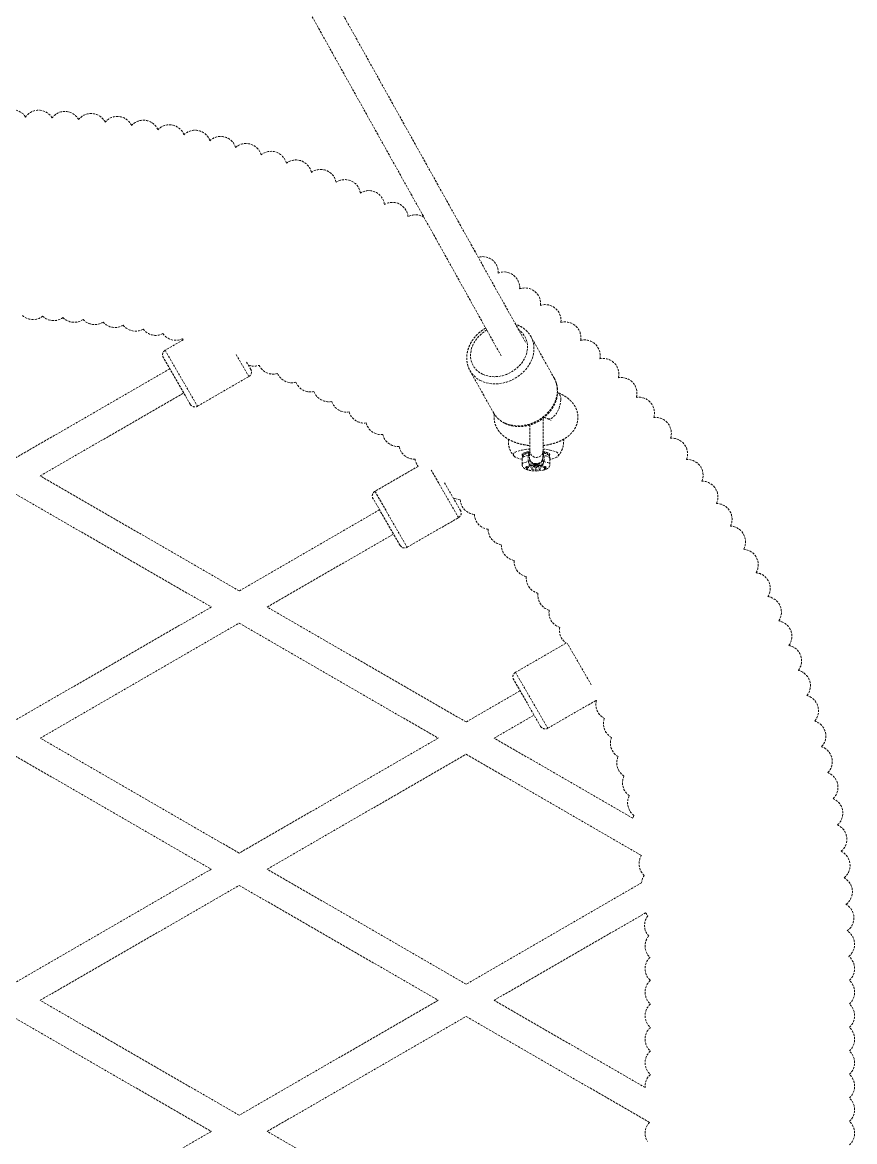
# Model space of a CAD drawing. Header units: millimetres. Extents: x -4197 to 3701, y -3900 to 3375.
# Drawn here: x 205 to 681, y 215 to 856 of the extents above; entities that cross this region are included whole.
import ezdxf

# ---------------------------------------------------------------- set-up
doc = ezdxf.new("R2010")
doc.units = ezdxf.units.MM
doc.linetypes.add('HIDDEN', pattern=[1.905, 1.27, -0.635])
doc.layers.add('DIKOM_ОБЪЕКТ', color=7, linetype='Continuous')

msp = doc.modelspace()

# ---------------------------------------------------------------- linework, layer by layer
at = {"layer": 'DIKOM_ОБЪЕКТ', "color": 7, "linetype": 'HIDDEN', "lineweight": 15}
for p, q in [((492.697, 672.857), (222.126, 1158.099)), ((208.151, 1150.307), (478.722, 665.065)), ((296.703, 674.151), (286.323, 668.158)), ((296.256, 674.771), (296.703, 674.151)), ((509.223, 651.986), (495.85, 675.97)), ((495.85, 675.97), (495.978, 675.735)), ((286.323, 668.158), (304.823, 636.115)), ((300.725, 637.213), (285.225, 664.06)), ((334.268, 653.115), (326.844, 665.974)), ((332.932, 661.43), (335.366, 657.213)), ((288.975, 657.565), (198.719, 605.456)), ((460.914, 656.49), (474.288, 632.506)), ((304.823, 636.115), (334.268, 653.115)), ((214.719, 596.218), (296.975, 643.709)), ((474.288, 632.506), (474.389, 632.328)), ((490.969, 608.913), (490.969, 608.158)), ((494.791, 609.204), (495.083, 609.283)), ((495.132, 610.688), (494.994, 606.713)), ((502.59, 606.455), (502.728, 610.424)), ((506.469, 608.158), (506.469, 608.913)), ((490.769, 606.226), (490.769, 602.748)), ((506.669, 602.748), (506.669, 606.226)), ((328.719, 530.4), (214.719, 596.218)), ((431.241, 601.715), (406.454, 587.405)), ((454.399, 572.362), (438.717, 599.525)), ((493.719, 601.311), (493.742, 601.422)), ((493.719, 601.299), (493.719, 600.334)), ((496.282, 600.705), (496.257, 599.973)), ((496.257, 599.973), (498.694, 599.601)), ((498.745, 601.066), (496.282, 600.705)), ((498.694, 601.058), (498.694, 599.601)), ((498.694, 599.601), (501.156, 599.962)), ((501.182, 600.694), (498.745, 601.066)), ((501.156, 600.698), (501.156, 599.962)), ((501.156, 599.962), (501.182, 600.694)), ((503.697, 601.422), (503.719, 601.299)), ((503.719, 600.334), (503.719, 601.299)), ((446.34, 592.321), (455.497, 576.46)), ((198.719, 586.981), (312.719, 521.163)), ((420.856, 556.46), (405.356, 583.307)), ((406.454, 587.405), (424.954, 555.362)), ((451.747, 582.955), (452.267, 583.255)), ((409.106, 576.812), (328.719, 530.4)), ((424.954, 555.362), (454.399, 572.362)), ((344.719, 521.163), (417.106, 562.955)), ((312.719, 521.163), (198.719, 455.345)), ((458.719, 455.345), (344.719, 521.163)), ((214.719, 446.107), (328.719, 511.925)), ((328.719, 511.925), (442.719, 446.107)), ((515.962, 500.518), (486.973, 483.782)), ((530.327, 476.692), (516.742, 500.221)), ((486.973, 483.782), (505.473, 451.739)), ((501.375, 452.837), (485.875, 479.684)), ((489.625, 473.188), (458.719, 455.345)), ((505.473, 451.739), (533.359, 467.838)), ((474.719, 446.107), (497.625, 459.332)), ((328.719, 380.289), (214.719, 446.107)), ((442.719, 446.107), (328.719, 380.289)), ((554.144, 400.251), (474.719, 446.107)), ((198.719, 436.87), (312.719, 371.052)), ((344.719, 371.052), (458.719, 436.87)), ((458.719, 436.87), (559.045, 378.946)), ((312.719, 371.052), (198.719, 305.234)), ((458.719, 305.234), (344.719, 371.052)), ((214.719, 295.996), (328.719, 361.814)), ((328.719, 361.814), (442.719, 295.996)), ((559.184, 363.237), (458.719, 305.234)), ((474.719, 295.996), (561.488, 346.092)), ((328.719, 230.178), (214.719, 295.996)), ((442.719, 295.996), (328.719, 230.178)), ((561.253, 246.036), (474.719, 295.996)), ((198.719, 286.758), (312.719, 220.941)), ((344.719, 220.941), (458.719, 286.758)), ((458.719, 286.758), (563.721, 226.135)), ((312.719, 220.941), (198.719, 155.123)), ((458.719, 155.123), (344.719, 220.941))]:
    msp.add_line(p, q, dxfattribs=at)
at = {"layer": 'DIKOM_ОБЪЕКТ', "color": 7, "linetype": 'HIDDEN', "lineweight": 15, "flags": 128}
for points in [[(464.022, 724.282), (463.59, 725.265), (462.676, 726.697)], [(470.521, 679.774), (469.969, 679.445), (467.944, 678.021), (466.124, 676.378), (464.547, 674.551), (463.247, 672.578), (462.252, 670.502), (461.583, 668.367), (461.254, 666.218), (461.273, 664.101), (461.638, 662.062), (462.342, 660.143), (463.371, 658.386), (464.701, 656.829), (466.305, 655.503), (468.149, 654.438)], [(468.149, 654.438), (470.193, 653.657), (472.394, 653.175), (474.705, 653.003), (477.076, 653.146), (479.457, 653.599), (481.798, 654.353), (484.048, 655.393), (486.159, 656.695), (488.087, 658.233), (489.79, 659.972), (491.232, 661.878), (492.382, 663.908), (493.217, 666.019), (493.717, 668.167), (493.873, 670.305), (493.68, 672.389), (493.144, 674.373), (492.275, 676.216), (491.093, 677.877), (489.622, 679.323), (488.709, 680.008)], [(495.978, 675.735), (496.386, 674.899), (497.118, 672.822), (497.515, 670.628), (497.571, 668.355), (497.284, 666.045), (496.66, 663.737), (495.71, 661.475), (494.45, 659.297), (492.904, 657.242), (491.099, 655.348), (489.067, 653.649), (486.844, 652.174), (484.47, 650.949), (481.987, 649.998), (479.441, 649.335), (476.875, 648.975), (474.336, 648.922), (471.869, 649.179), (469.519, 649.739), (467.327, 650.594)], [(480.7, 626.61), (482.892, 625.755), (485.243, 625.195), (487.709, 624.938), (490.248, 624.991), (492.814, 625.352), (495.361, 626.014), (497.843, 626.965), (500.217, 628.19), (502.44, 629.665), (504.472, 631.365), (506.278, 633.258), (507.824, 635.313), (509.083, 637.491), (510.033, 639.754), (510.657, 642.061), (510.944, 644.372), (510.888, 646.644), (510.491, 648.839), (509.76, 650.915), (509.223, 651.986)], [(512.882, 639.838), (512.771, 638.291), (512.445, 636.659), (511.919, 635.018), (511.217, 633.446), (510.372, 632.015), (509.424, 630.794), (508.416, 629.838), (507.397, 629.192), (506.413, 628.887), (505.512, 628.937), (505.317, 629)], [(490.769, 605.737), (489.238, 606.097), (487.899, 606.534), (486.857, 607.023), (486.141, 607.549), (485.771, 608.099), (485.757, 608.657), (486.1, 609.207), (486.79, 609.736), (487.807, 610.228), (489.125, 610.67), (490.707, 611.049), (492.509, 611.355), (494.482, 611.58), (495.125, 611.633)], [(491.146, 607.732), (491.138, 607.738), (490.766, 608.175), (490.766, 608.623), (491.138, 609.06), (491.864, 609.467), (492.911, 609.823), (494.23, 610.113), (495.117, 610.248)], [(495.106, 609.932), (495.005, 609.918), (493.63, 609.67), (492.492, 609.352), (491.646, 608.977), (491.13, 608.565), (490.97, 608.133), (491.163, 607.712)], [(506.275, 607.711), (506.434, 607.965), (506.413, 608.399), (506.032, 608.821), (505.31, 609.213), (504.28, 609.555), (502.989, 609.832), (502.709, 609.877)], [(502.719, 610.192), (503.898, 609.977), (505.088, 609.652), (505.98, 609.268), (506.532, 608.844), (506.719, 608.399)], [(502.771, 611.596), (502.957, 611.58), (504.93, 611.355), (506.732, 611.049), (508.313, 610.67), (509.631, 610.228), (510.649, 609.736), (511.338, 609.207), (511.681, 608.657), (511.667, 608.099), (511.297, 607.549), (510.582, 607.023), (509.54, 606.534), (508.2, 606.097), (506.669, 605.737)], [(494.373, 607.949), (493.065, 607.672), (492.012, 607.33), (491.262, 606.939), (490.848, 606.515), (490.769, 606.226)], [(490.769, 602.75), (490.848, 603.038), (491.262, 603.461), (492.012, 603.853), (493.065, 604.195), (494.373, 604.471)], [(506.669, 606.226), (506.609, 606.478), (506.225, 606.904), (505.502, 607.299), (504.473, 607.646), (503.184, 607.928)], [(503.184, 604.451), (504.473, 604.168), (505.502, 603.822), (506.225, 603.427), (506.609, 603.001), (506.669, 602.751)], [(506.719, 608.399), (506.532, 607.954), (506.293, 607.732)], [(495.467, 602.106), (494.362, 601.865), (493.515, 601.563), (492.973, 601.216), (492.77, 600.846), (492.918, 600.475), (493.407, 600.123), (494.076, 599.854)], [(493.742, 600.211), (493.394, 600.46), (493.219, 600.829), (493.42, 601.197), (493.981, 601.539), (494.865, 601.832), (496.012, 602.056), (497.343, 602.195), (498.769, 602.24), (500.19, 602.188), (501.512, 602.043), (502.643, 601.814), (503.507, 601.517), (504.044, 601.173), (504.219, 600.804), (504.219, 600.804)], [(493.719, 600.345), (493.917, 600.694), (494.471, 601.016), (495.339, 601.287), (496.459, 601.488), (497.746, 601.603), (499.105, 601.624), (500.436, 601.549), (501.639, 601.384), (502.626, 601.141), (503.323, 600.838), (503.679, 600.498), (503.666, 600.146), (503.287, 599.807), (502.569, 599.508), (501.566, 599.27), (500.351, 599.11), (499.016, 599.042), (497.658, 599.069), (496.379, 599.19), (495.274, 599.396), (494.424, 599.671), (493.893, 599.996), (493.719, 600.345)], [(503.363, 599.854), (503.983, 600.098), (504.496, 600.448), (504.669, 600.819), (504.492, 601.19), (503.975, 601.539), (503.148, 601.845), (502.061, 602.091)], [(504.219, 600.804), (504.019, 600.436), (503.697, 600.211)], [(452.267, 583.255), (453.718, 582.764), (455.298, 582.522)], [(554.84, 401.89), (554.2, 400.425), (554.144, 400.251)], [(561.488, 346.092), (561.771, 345.649), (562.782, 344.413)]]:
    msp.add_lwpolyline(points, dxfattribs=at)
at = {"layer": 'DIKOM_ОБЪЕКТ', "color": 7, "linetype": 'HIDDEN', "lineweight": 15}
for centre, radius, start, end in [((198.719, 796.885), 9, 32.161054, 147.838929), ((213.8, 796.645), 9, 30.350683, 146.013682), ((228.864, 795.924), 9, 28.510277, 144.173864), ((243.9, 794.724), 9, 26.692245, 142.364069), ((258.888, 793.046), 9, 24.867133, 140.531731), ((273.816, 790.892), 9, 23.035218, 138.706621), ((288.669, 788.263), 9, 21.226762, 136.888175), ((303.427, 785.162), 9, 19.390428, 135.046474), ((318.081, 781.593), 9, 17.556326, 133.232762), ((332.616, 777.559), 9, 15.73998, 131.4164), ((347.013, 773.064), 9, 13.91294, 129.58228), ((361.26, 768.112), 9, 12.090727, 127.759001), ((375.342, 762.71), 9, 10.274372, 125.930918), ((389.243, 756.863), 9, 8.436239, 124.097216), ((402.953, 750.574), 9, 6.613435, 122.285202), ((416.455, 743.853), 9, 4.793058, 120.457637), ((429.735, 736.705), 9, 57.822217, 118.627792), ((468.12, 712.775), 9, 357.490333, 106.144522), ((480.385, 703.998), 9, 355.658475, 111.329342), ((492.365, 694.833), 9, 353.846318, 109.510849), ((504.046, 685.293), 9, 352.01614, 107.672786), ((210.551, 694.696), 9, 227.98121, 308.360102), ((222.37, 694.131), 9, 226.164483, 306.5437), ((234.167, 693.19), 9, 224.330684, 304.71445), ((245.927, 691.873), 9, 222.509564, 302.88934), ((257.639, 690.183), 9, 220.684453, 301.067986), ((269.292, 688.12), 9, 218.855445, 299.233461), ((280.871, 685.688), 9, 217.039814, 297.414866), ((515.417, 675.386), 9, 350.183889, 105.852906), ((292.368, 682.887), 9, 215.208362, 295.594674), ((526.468, 665.12), 9, 348.365117, 104.034844), ((287.823, 665.56), 3, 120, 210), ((537.185, 654.508), 9, 346.536858, 102.203289), ((337.294, 668.072), 9, 247.930022, 288.283527), ((332.768, 655.713), 3, 300, 30), ((348.201, 663.484), 9, 206.088099, 286.465875), ((358.957, 658.55), 9, 204.255604, 284.639338), ((473.211, 663.428), 14.118, 208.935311, 245.368482), ((369.551, 653.277), 9, 202.431772, 282.811537), ((547.56, 643.56), 9, 344.714895, 100.381288), ((379.97, 647.669), 9, 200.609352, 280.98949), ((508.884, 640.505), 4.053, 350.530193, 58.209781), ((557.58, 632.288), 9, 342.877557, 98.552993), ((303.323, 638.713), 3, 210, 300), ((390.207, 641.732), 9, 198.781163, 279.164219), ((400.249, 635.471), 9, 196.95609, 277.338785), ((486.675, 639.547), 14.25, 210.44075, 245.211833), ((567.237, 620.7), 9, 341.06517, 96.739886), ((410.087, 628.894), 9, 195.131194, 275.512164), ((419.709, 622.007), 9, 193.307549, 273.690786), ((576.519, 608.813), 9, 339.244518, 94.901844), ((429.109, 614.817), 9, 191.478576, 271.858315), ((498.933, 610.648), 3.801, 179.380673, 356.627682), ((438.273, 607.332), 9, 189.660827, 218.614846), ((585.418, 596.636), 9, 337.408009, 93.072424), ((593.925, 584.181), 9, 335.583463, 91.258714), ((407.954, 584.807), 3, 120, 210), ((464.274, 583.179), 9, 184.182153, 264.56294), ((602.031, 571.461), 9, 333.763294, 89.43282), ((452.899, 574.96), 3, 300, 30), ((472.413, 574.589), 9, 182.355245, 262.736012), ((480.275, 565.745), 9, 180.531914, 260.917674), ((609.727, 558.49), 9, 331.940716, 87.602666), ((423.454, 557.96), 3, 210, 300), ((487.852, 556.653), 9, 178.699808, 259.08517), ((617.006, 545.281), 9, 330.109788, 85.775077), ((495.135, 547.327), 9, 176.881882, 257.257642), ((502.116, 537.773), 9, 175.059337, 255.439011), ((623.861, 531.846), 9, 328.286789, 83.955769), ((508.79, 528.001), 9, 173.22775, 253.613408), ((630.285, 518.2), 9, 326.466258, 82.128456), ((515.15, 518.021), 9, 171.402913, 251.785409), ((636.27, 504.357), 9, 324.633369, 80.298814), ((521.189, 507.844), 9, 169.580589, 234.494006), ((641.812, 490.329), 9, 322.805077, 78.481464), ((488.473, 481.184), 3, 120, 210), ((646.905, 476.131), 9, 320.997399, 76.659293), ((542.014, 465.372), 9, 164.098489, 242.662325), ((651.542, 461.781), 9, 319.158572, 74.816804), ((546.362, 454.366), 9, 160.452546, 240.838832), ((655.72, 447.288), 9, 317.335476, 73.00554), ((503.973, 454.337), 3, 210, 300), ((550.358, 443.227), 9, 158.625575, 239.003857), ((659.434, 432.67), 9, 315.5076, 71.178302), ((553.996, 431.968), 9, 156.810384, 237.186644), ((557.274, 420.597), 9, 154.977506, 235.3603), ((662.681, 417.94), 9, 313.683695, 69.355831), ((560.188, 409.128), 9, 153.153516, 233.536662), ((665.458, 403.115), 9, 311.863756, 67.529359), ((667.76, 388.21), 9, 310.031854, 65.699056), ((566.721, 374.246), 9, 147.680171, 228.061385), ((669.587, 373.238), 9, 308.220348, 63.880682), ((568.154, 362.499), 9, 145.85119, 175.295692), ((670.936, 358.218), 9, 306.382161, 62.043445), ((671.806, 343.159), 9, 304.538462, 60.233708), ((569.895, 338.899), 9, 142.214454, 222.568293), ((672.196, 328.079), 9, 309.229234, 58.419), ((570.2, 327.073), 9, 140.388806, 226.116723), ((570.219, 314.117), 9, 134.043914, 228.384646), ((672.219, 314.117), 9, 311.615354, 50.960532), ((570.219, 300.66), 9, 131.615354, 228.395353), ((672.219, 300.659), 9, 311.604647, 48.384646), ((570.219, 287.2), 9, 131.604647, 228.395353), ((672.219, 287.2), 9, 311.604647, 48.395353), ((570.219, 273.741), 9, 131.604647, 228.389867), ((672.219, 273.741), 9, 311.610133, 48.395353), ((570.219, 260.282), 9, 131.610133, 228.389867), ((672.219, 260.282), 9, 311.610133, 48.389867), ((570.219, 246.824), 9, 131.610133, 185.027039), ((672.219, 246.824), 9, 311.610133, 48.389867), ((672.219, 233.366), 9, 311.610133, 48.389867), ((570.219, 219.908), 9, 136.21371, 212.266082), ((672.219, 219.908), 9, 311.610133, 48.389867)]:
    msp.add_arc(centre, radius, start, end, dxfattribs=at)
for points, knots in [([(469.801, 680.802), (469.488, 680.63), (468.435, 680.05), (466.795, 678.822), (464.917, 677.15), (463.261, 675.286), (461.843, 673.277), (460.693, 671.149), (459.828, 668.938), (459.266, 666.68), (459.016, 664.414), (459.08, 662.179), (459.467, 660.02), (460.057, 658.145), (460.64, 657.065), (460.881, 656.618)], [0, 0, 0, 0, 0.0351683, 0.1182463, 0.201384, 0.2845662, 0.3677596, 0.4509042, 0.533909, 0.6166545, 0.6990092, 0.7808585, 0.8621414, 0.9428798, 1, 1, 1, 1]), ([(495.965, 675.705), (495.904, 675.838), (495.543, 676.617), (494.61, 677.896), (493.178, 679.493), (491.496, 680.872), (489.606, 682.001), (488.102, 682.716), (487.202, 682.965), (487.035, 683.012)], [0, 0, 0, 0, 0.0376528, 0.221211, 0.4045498, 0.5881232, 0.7723848, 0.9576354, 1, 1, 1, 1]), ([(481.071, 626.245), (481.465, 626.07), (482.544, 625.587), (484.431, 625.012), (486.734, 624.602), (489.121, 624.474), (491.553, 624.627), (493.991, 625.06), (496.395, 625.766), (498.728, 626.735), (500.953, 627.951), (503.033, 629.396), (504.935, 631.048), (506.629, 632.882), (508.086, 634.87), (509.281, 636.982), (510.192, 639.182), (510.803, 641.435), (511.103, 643.703), (511.086, 645.943), (510.762, 648.125), (510.105, 650.187), (509.517, 651.58), (509.078, 652.224), (509.042, 652.277)], [0, 0, 0, 0, 0.0274275, 0.0752736, 0.123294, 0.1715521, 0.2199953, 0.2685721, 0.3172414, 0.3659753, 0.4147578, 0.4635818, 0.5124418, 0.5613299, 0.6102286, 0.6591055, 0.7079099, 0.7565739, 0.8050204, 0.8531789, 0.9010074, 0.9485101, 0.9957456, 1, 1, 1, 1]), ([(502.783, 613.657), (502.87, 613.663), (503.867, 613.737), (505.737, 614.064), (508.356, 614.652), (510.883, 615.47), (513.296, 616.504), (515.471, 617.728), (517.363, 619.104), (518.943, 620.577), (520.254, 622.166), (521.294, 623.853), (522.089, 625.688), (522.596, 627.648), (522.774, 629.686), (522.622, 631.674), (522.168, 633.579), (521.435, 635.384), (520.442, 637.078), (519.196, 638.661), (517.695, 640.128), (515.936, 641.476), (513.917, 642.686), (512.226, 643.48), (511.22, 643.871), (511.004, 643.955)], [0, 0, 0, 0, 0.0048806, 0.0559967, 0.1076404, 0.1600658, 0.2134818, 0.2679126, 0.3166466, 0.3633255, 0.4078451, 0.4505584, 0.4919578, 0.5370732, 0.5806257, 0.6230374, 0.6648296, 0.706533, 0.7487833, 0.7922258, 0.8374686, 0.8849408, 0.9346481, 0.9860059, 1, 1, 1, 1]), ([(474.411, 632.324), (474.451, 632.243), (474.808, 631.524), (475.744, 630.316), (477.211, 628.747), (478.906, 627.429), (480.239, 626.647), (480.974, 626.292), (481.071, 626.245)], [0, 0, 0, 0, 0.0300496, 0.2661251, 0.5019925, 0.7382643, 0.9653233, 1, 1, 1, 1]), ([(474.894, 631.573), (474.844, 631.307), (474.671, 630.387), (474.717, 628.781), (475.014, 626.836), (475.621, 624.98), (476.49, 623.233), (477.616, 621.597), (478.993, 620.074), (480.629, 618.667), (482.524, 617.389), (484.669, 616.258), (487.027, 615.301), (489.544, 614.53), (492.173, 613.977), (494.066, 613.674), (495.081, 613.611), (495.182, 613.605)], [0, 0, 0, 0, 0.0275689, 0.0955371, 0.1621934, 0.2282361, 0.2946615, 0.3624875, 0.432723, 0.5062242, 0.5833736, 0.6636945, 0.74587, 0.8282051, 0.9099449, 0.9910054, 1, 1, 1, 1]), ([(502.728, 610.424), (502.731, 610.532), (502.741, 610.837), (502.755, 611.544), (502.772, 612.643), (502.788, 614.007), (502.802, 615.57), (502.814, 617.298), (502.823, 619.146), (502.83, 621.068), (502.835, 623.013), (502.836, 624.931), (502.835, 626.761), (502.832, 628.237), (502.828, 629.013), (502.827, 629.288)], [0, 0, 0, 0, 0.0436134, 0.1242897, 0.2094523, 0.2929701, 0.3759648, 0.4587475, 0.5414303, 0.6240645, 0.706679, 0.7892941, 0.8719234, 0.95459, 1, 1, 1, 1]), ([(503.308, 629.872), (503.532, 629.759), (504.173, 629.436), (504.867, 629.172), (505.317, 629)], [0, 0, 0, 0, 0.350098, 1, 1, 1, 1]), ([(505.317, 629), (505.499, 628.928), (506.013, 628.723), (506.662, 628.382), (507.12, 628.078), (507.282, 627.912), (507.252, 627.949), (507.247, 627.956)], [0, 0, 0, 0, 0.1480558, 0.4174509, 0.6812738, 0.9432737, 1, 1, 1, 1]), ([(495.236, 625.473), (495.236, 624.856), (495.236, 623.617), (495.232, 621.687), (495.226, 619.765), (495.217, 617.901), (495.206, 616.148), (495.193, 614.553), (495.178, 613.16), (495.162, 612.016), (495.146, 611.159), (495.137, 610.838), (495.132, 610.688)], [0, 0, 0, 0, 0.1009013, 0.2026167, 0.3043494, 0.4060696, 0.5077472, 0.6093415, 0.7107795, 0.8119065, 0.9123287, 1, 1, 1, 1]), ([(482.957, 617.209), (482.915, 616.552), (482.83, 615.248), (483.103, 613.333), (483.625, 611.542), (484.386, 609.922), (485.228, 608.586), (485.882, 607.863), (486.153, 607.564)], [0, 0, 0, 0, 0.1879773, 0.372878, 0.5498226, 0.7199948, 0.8842384, 1, 1, 1, 1]), ([(511.245, 607.532), (511.505, 607.81), (512.178, 608.532), (513.041, 609.895), (513.821, 611.565), (514.346, 613.353), (514.57, 615.244), (514.608, 616.557), (514.483, 617.22), (514.482, 617.229)], [0, 0, 0, 0, 0.1085096, 0.2816083, 0.4562632, 0.6319504, 0.8082716, 0.9974001, 1, 1, 1, 1]), ([(495.09, 609.476), (494.976, 609.457), (494.406, 609.362), (493.465, 609.119), (492.491, 608.735), (491.736, 608.243), (491.195, 607.662), (490.83, 606.975), (490.804, 606.474), (490.792, 606.252)], [0, 0, 0, 0, 0.0519832, 0.2598471, 0.4829338, 0.6353783, 0.7682779, 0.8972511, 1, 1, 1, 1]), ([(494.791, 609.204), (494.744, 609.112), (494.655, 608.939), (494.551, 608.602), (494.465, 608.27), (494.403, 608.051), (494.373, 607.949)], [0, 0, 0, 0, 0.3007617, 0.5660392, 0.7979863, 1, 1, 1, 1]), ([(495.169, 609.484), (495.144, 609.482), (495.056, 609.474), (494.924, 609.386), (494.835, 609.264), (494.791, 609.204)], [0, 0, 0, 0, 0.17447457, 0.58718986, 1, 1, 1, 1]), ([(506.634, 606.221), (506.639, 606.386), (506.649, 606.825), (506.362, 607.47), (505.902, 608.06), (505.306, 608.522), (504.515, 608.921), (503.655, 609.219), (502.946, 609.352), (502.692, 609.4)], [0, 0, 0, 0, 0.0803199, 0.2143352, 0.3425276, 0.4812631, 0.6504299, 0.8744245, 1, 1, 1, 1]), ([(503.184, 607.928), (503.155, 608.031), (503.093, 608.25), (503.006, 608.583), (502.899, 608.92), (502.807, 609.093), (502.759, 609.185)], [0, 0, 0, 0, 0.2020137, 0.4339608, 0.6992383, 1, 1, 1, 1]), ([(490.79, 602.755), (490.783, 602.706), (490.738, 602.376), (490.938, 601.783), (491.336, 601.126), (491.884, 600.623), (492.577, 600.203), (493.497, 599.856), (494.245, 599.637), (494.714, 599.565), (494.731, 599.563)], [0, 0, 0, 0, 0.0240784, 0.1639177, 0.292196, 0.4246323, 0.5786252, 0.7792588, 0.9919606, 1, 1, 1, 1]), ([(494.373, 604.471), (494.36, 604.521), (494.323, 604.653), (494.18, 605.277), (494.071, 606.393), (494.274, 607.437), (494.373, 607.949)], [0, 0, 0, 0, 0.0465725, 0.1228403, 0.5703528, 1, 1, 1, 1]), ([(494.373, 607.949), (494.493, 607.945), (494.766, 607.938), (494.923, 607.878), (495.012, 607.844)], [0, 0, 0, 0, 0.4387095, 1, 1, 1, 1]), ([(495.012, 604.948), (494.923, 604.834), (494.766, 604.631), (494.493, 604.52), (494.373, 604.471)], [0, 0, 0, 0, 0.561298, 1, 1, 1, 1]), ([(494.373, 604.471), (494.403, 604.376), (494.465, 604.172), (494.551, 603.811), (494.655, 603.4), (494.744, 603.135), (494.791, 602.995)], [0, 0, 0, 0, 0.2020137, 0.4339608, 0.6992383, 1, 1, 1, 1]), ([(494.791, 602.995), (495.481, 602.965), (496.759, 602.909), (498.149, 602.884), (498.789, 602.872)], [0, 0, 0, 0, 0.5393601, 1, 1, 1, 1]), ([(494.791, 602.995), (494.835, 602.888), (494.924, 602.674), (495.09, 602.418), (495.272, 602.216), (495.402, 602.143), (495.467, 602.106)], [0, 0, 0, 0, 0.2500887, 0.5001199, 0.7500904, 1, 1, 1, 1]), ([(494.999, 606.714), (495.007, 606.406), (495.016, 606.071), (495.108, 605.722), (495.14, 605.613), (495.17, 605.531), (495.181, 605.5)], [0, 0, 0, 0, 0.708951, 0.772067, 0.9130452, 1, 1, 1, 1]), ([(495.181, 605.5), (495.183, 605.415), (495.185, 605.244), (495.07, 605.047), (495.012, 604.948)], [0, 0, 0, 0, 0.4987135, 1, 1, 1, 1]), ([(495.012, 604.948), (495.268, 604.65), (495.757, 604.08), (496.76, 603.338), (497.801, 602.95), (498.453, 602.898), (498.789, 602.872)], [0, 0, 0, 0, 0.3035037, 0.5804447, 0.7843454, 1, 1, 1, 1]), ([(498.803, 603.225), (498.476, 603.246), (497.782, 603.291), (496.786, 603.668), (495.782, 604.36), (495.401, 605.083), (495.181, 605.5)], [0, 0, 0, 0, 0.2003137, 0.4255543, 0.6689055, 1, 1, 1, 1]), ([(495.467, 602.106), (495.988, 602.182), (497.016, 602.333), (498.193, 602.354), (498.773, 602.365)], [0, 0, 0, 0, 0.50766158, 1, 1, 1, 1]), ([(498.773, 602.365), (498.776, 602.471), (498.781, 602.669), (498.786, 602.808), (498.789, 602.872)], [0, 0, 0, 0, 0.5421545, 1, 1, 1, 1]), ([(498.773, 602.365), (499.352, 602.351), (500.527, 602.325), (501.544, 602.17), (502.061, 602.091)], [0, 0, 0, 0, 0.4923384, 1, 1, 1, 1]), ([(502.559, 604.93), (502.306, 604.634), (501.823, 604.066), (500.821, 603.329), (499.779, 602.946), (499.125, 602.897), (498.789, 602.872)], [0, 0, 0, 0, 0.3035017, 0.5804423, 0.7843436, 1, 1, 1, 1]), ([(498.803, 603.225), (498.8, 603.179), (498.796, 603.089), (498.791, 602.944), (498.789, 602.872)], [0, 0, 0, 0, 0.5052293, 1, 1, 1, 1]), ([(502.759, 602.977), (502.075, 602.95), (500.808, 602.9), (499.426, 602.881), (498.789, 602.872)], [0, 0, 0, 0, 0.5393619, 1, 1, 1, 1]), ([(502.406, 605.483), (502.189, 605.068), (501.813, 604.346), (500.815, 603.659), (499.823, 603.286), (499.129, 603.245), (498.803, 603.225)], [0, 0, 0, 0, 0.3310684, 0.5744456, 0.7996743, 1, 1, 1, 1]), ([(502.061, 602.091), (502.128, 602.127), (502.261, 602.2), (502.45, 602.4), (502.621, 602.656), (502.713, 602.87), (502.759, 602.977)], [0, 0, 0, 0, 0.2499096, 0.4998801, 0.7499113, 1, 1, 1, 1]), ([(502.406, 605.483), (502.402, 605.398), (502.393, 605.228), (502.503, 605.03), (502.559, 604.93)], [0, 0, 0, 0, 0.4987116, 1, 1, 1, 1]), ([(502.406, 605.483), (502.468, 605.666), (502.569, 605.964), (502.566, 606.319), (502.564, 606.456)], [0, 0, 0, 0, 0.6125053, 1, 1, 1, 1]), ([(503.184, 607.928), (503.066, 607.926), (502.797, 607.919), (502.644, 607.86), (502.559, 607.826)], [0, 0, 0, 0, 0.4387049, 1, 1, 1, 1]), ([(502.559, 604.93), (502.644, 604.816), (502.797, 604.612), (503.066, 604.5), (503.184, 604.451)], [0, 0, 0, 0, 0.561293, 1, 1, 1, 1]), ([(502.566, 599.548), (502.781, 599.585), (503.455, 599.703), (504.389, 600.001), (505.272, 600.418), (505.955, 600.961), (506.419, 601.601), (506.672, 602.246), (506.643, 602.641), (506.634, 602.759)], [0, 0, 0, 0, 0.1017609, 0.3194213, 0.5333556, 0.6759025, 0.8105712, 0.9430873, 1, 1, 1, 1]), ([(502.759, 602.977), (502.807, 603.117), (502.899, 603.38), (503.006, 603.791), (503.093, 604.152), (503.155, 604.356), (503.184, 604.451)], [0, 0, 0, 0, 0.3007617, 0.5660392, 0.7979863, 1, 1, 1, 1]), ([(503.184, 607.928), (503.231, 607.724), (503.306, 607.401), (503.425, 606.533), (503.437, 605.54), (503.253, 604.747), (503.184, 604.451)], [0, 0, 0, 0, 0.172745, 0.2740289, 0.7292513, 1, 1, 1, 1])]:
    msp.add_open_spline(points, degree=3, knots=knots, dxfattribs=at)

doc.saveas('drawing.dxf')
